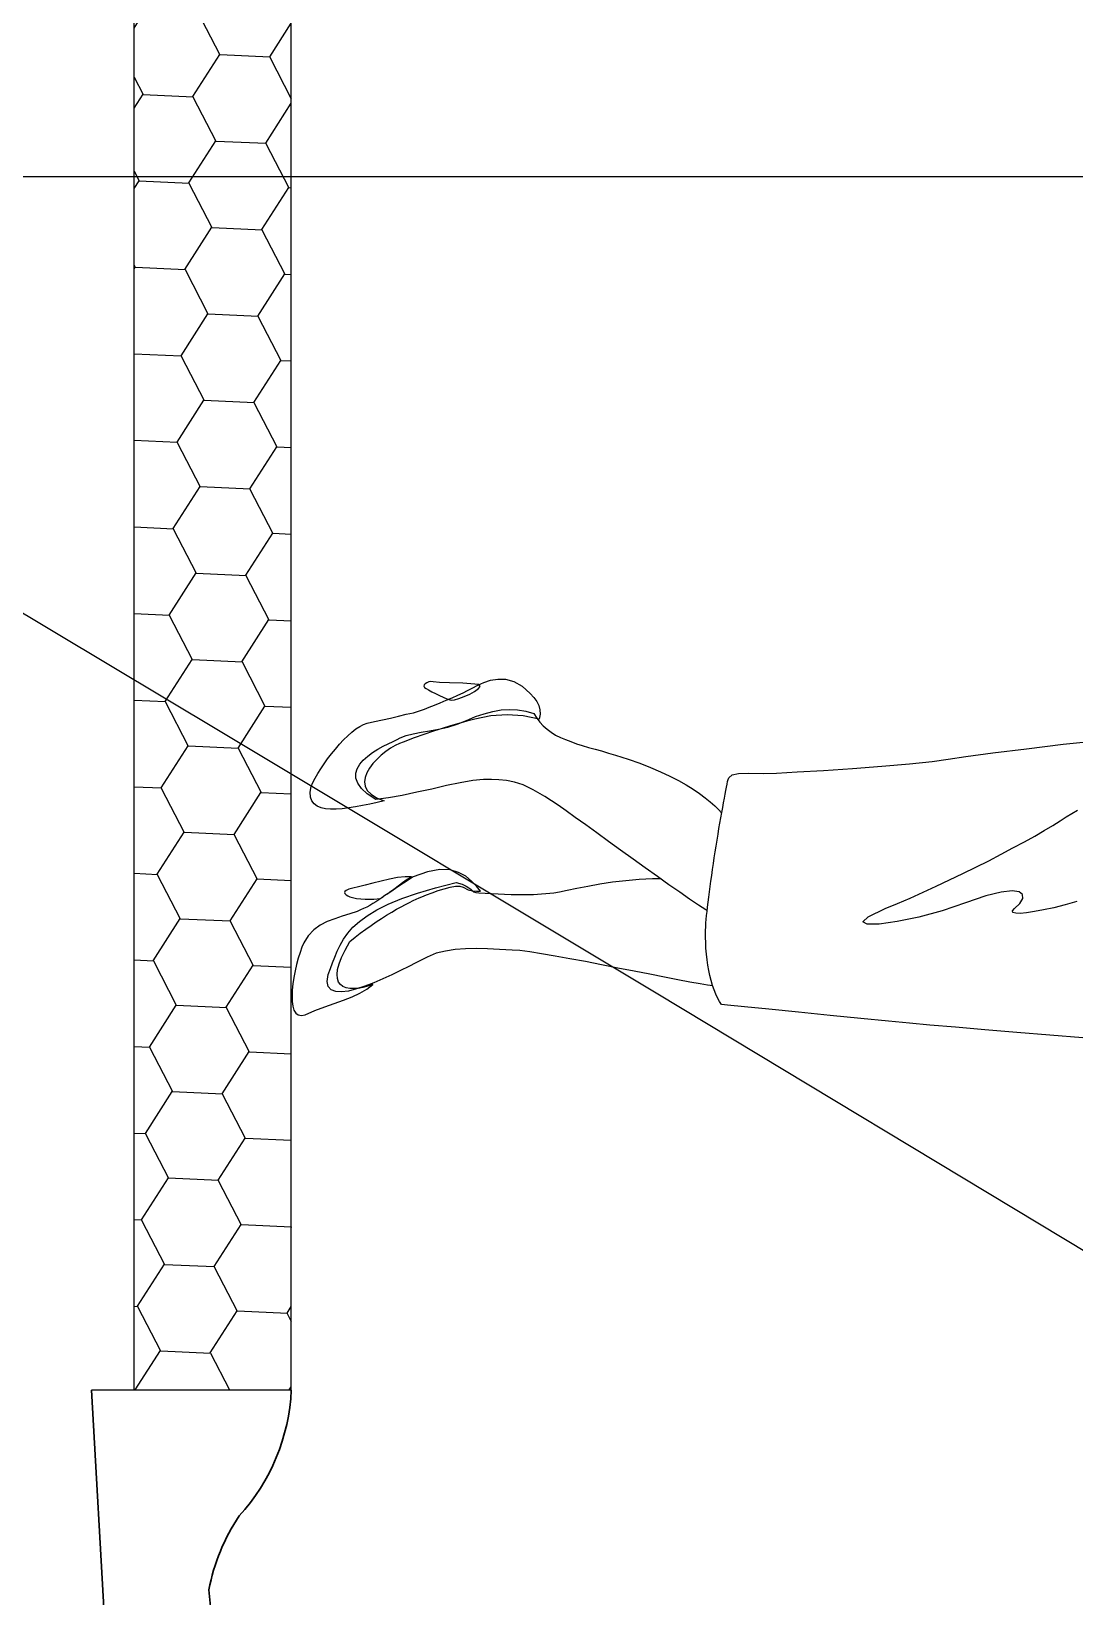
# Model space of a CAD drawing. Header units: inches. Extents: x 6322 to 85903, y -36042 to 7673.
# Drawn here: x 70052.8 to 70109.4, y -2226 to -2141.1 of the extents above; entities that cross this region are included whole.
import ezdxf

# ---------------------------------------------------------------- set-up
doc = ezdxf.new("R2010")
doc.units = ezdxf.units.IN
doc.header["$LTSCALE"] = 10
doc.linetypes.add('Amconstr', pattern=[9999, 9999, 0])
for name, color, linetype in [('1_HATCH', 8, 'Continuous'), ('1_LINE', 4, 'Continuous'), ('1_MAN', 7, 'Continuous'), ('CKS_PROPERTY LINE', 5, 'Continuous'), ('MS GATE', 1, 'Continuous')]:
    doc.layers.add(name, color=color, linetype=linetype)

# ---------------------------------------------------------------- blocks, each defined once
blk = doc.blocks.new('A$C0EFB6530')
at = {"layer": '1_LINE', "lineweight": 30}
for p, q in [((0, 0), (0, 25)), ((45, 17.5), (45, 2.5)), ((45, 2.5), (0, 0))]:
    blk.add_line(p, q, dxfattribs=at)
for centre, radius, start, end in [((-1.11, 0.02), 25, 47.5584, 87.4438), ((29.69, 39.23), 25, 236.1149, 259.1777), ((8.16, 205.93), 192, 275.033, 281.0635)]:
    blk.add_arc(centre, radius, start, end, dxfattribs=at)
blk = doc.blocks.new('Frau1')
at = {"layer": '1_MAN', "linetype": 'Continuous'}
for points in [[(1052.02, 102.85), (1052.33, 101.76), (1052.6, 100.73), (1052.81, 99.78), (1052.96, 98.94), (1053.07, 98.21), (1053.13, 97.62), (1053.11, 97.2), (1053.04, 96.95), (1052.9, 96.91), (1052.69, 97.09), (1052.2, 97.58), (1051.74, 97.85), (1051.38, 97.83), (1051.13, 97.53), (1051.05, 96.88), (1051.17, 95.87), (1051.51, 94.43), (1052.16, 92.58), (1052.88, 90.43), (1053.47, 88.27), (1053.89, 86.27), (1054.12, 84.61), (1054.12, 83.48), (1053.91, 83.08), (1053.44, 83.58), (1052.69, 85.16), (1052.21, 86.29), (1051.72, 87.45), (1051.18, 88.65), (1050.63, 89.86), (1050.04, 91.1), (1049.45, 92.32), (1048.86, 93.52), (1048.27, 94.72), (1047.65, 95.87), (1047.08, 96.95), (1046.53, 98), (1046, 98.96), (1045.48, 99.83), (1045.02, 100.62), (1044.6, 101.3), (1044.22, 101.86), (1043.61, 102.89)], [(1064.6, 103.38), (1064.37, 100.35), (1064.12, 97.3), (1063.87, 94.36), (1063.64, 91.65), (1063.43, 89.28), (1063.26, 87.41), (1063.07, 85.45), (1062.82, 82.91), (1062.54, 80.07), (1062.25, 77.15), (1061.98, 74.42), (1061.75, 72.17), (1061.6, 70.62), (1061.54, 70.05), (1061.26, 69.86), (1060.91, 69.69), (1060.57, 69.52), (1060.17, 69.37), (1059.77, 69.23), (1059.33, 69.1), (1058.87, 68.98), (1058.4, 68.89), (1057.9, 68.79), (1057.4, 68.72), (1056.89, 68.66), (1056.35, 68.62), (1055.84, 68.6), (1055.32, 68.58), (1054.79, 68.58), (1054.27, 68.6), (1053.99, 68.62), (1053.68, 68.64), (1053.32, 68.68), (1052.94, 68.72), (1052.54, 68.76), (1052.1, 68.81), (1051.64, 68.87), (1051.15, 68.93), (1050.65, 69), (1050.14, 69.08), (1049.62, 69.16), (1049.09, 69.23), (1048.53, 69.31), (1048, 69.39), (1047.45, 69.48), (1046.91, 69.56), (1046.36, 69.65), (1045.82, 69.73), (1045.31, 69.82), (1044.79, 69.9), (1044.3, 70), (1043.82, 70.07), (1043.36, 70.17), (1042.92, 70.24), (1042.51, 70.32), (1042.14, 70.4), (1041.78, 70.45), (1041.47, 70.51), (1041.19, 70.59), (1040.96, 70.62), (1040.77, 70.68), (1040.62, 70.72), (1040.33, 71.03), (1040.22, 71.62), (1040.2, 72.55), (1040.22, 73.91), (1040.18, 75.13), (1040.08, 77.05), (1039.95, 79.48), (1039.76, 82.15), (1039.55, 84.86), (1039.34, 87.39), (1039.11, 89.49), (1038.9, 90.98), (1038.65, 92.6), (1038.31, 95.1), (1037.93, 98.19), (1037.52, 101.59), (1037.16, 105)], [(1052.86, 68.72), (1052.81, 68.62), (1052.37, 67.94), (1051.81, 67.11), (1051.18, 66.2), (1050.48, 65.19), (1049.73, 64.14), (1048.93, 63.01), (1048.11, 61.89), (1047.29, 60.74), (1046.49, 59.64), (1045.71, 58.55), (1044.97, 57.52), (1044.28, 56.56), (1043.67, 55.72), (1043.15, 54.98), (1042.33, 53.74), (1041.72, 52.67), (1041.28, 51.76), (1041.02, 50.94), (1040.86, 50.21), (1040.79, 49.51), (1040.77, 48.82), (1040.77, 48.09), (1040.88, 47.1), (1041.07, 45.94), (1041.34, 44.68), (1041.65, 43.32), (1041.95, 41.95), (1042.24, 40.6), (1042.47, 39.32), (1042.62, 38.15), (1042.1, 37.37), (1041.61, 36.82), (1041.11, 36.48), (1040.65, 36.3), (1040.2, 36.3), (1039.78, 36.42), (1039.36, 36.67), (1038.98, 36.99), (1038.61, 37.41), (1038.29, 37.85), (1037.98, 38.34), (1037.7, 38.82), (1037.47, 39.3), (1037.26, 39.74), (1037.07, 40.12), (1036.93, 40.41), (1036.72, 40.96), (1036.55, 41.61), (1036.42, 42.33), (1036.29, 43.11), (1036.13, 43.93), (1035.94, 44.79), (1035.67, 45.65), (1035.33, 46.51), (1034.97, 47.35), (1034.7, 48.15), (1034.49, 48.95), (1034.36, 49.72), (1034.32, 50.48), (1034.36, 51.24), (1034.47, 51.99), (1034.68, 52.73), (1035.1, 53), (1035.48, 53.28), (1035.83, 53.61), (1036.13, 53.97), (1036.42, 54.35), (1036.67, 54.75), (1036.9, 55.19), (1037.09, 55.65), (1037.28, 56.14), (1037.47, 56.66), (1037.64, 57.21), (1037.81, 57.79), (1037.96, 58.38), (1038.14, 58.99), (1038.33, 59.62), (1038.52, 60.28), (1038.9, 61.43), (1039.28, 62.52), (1039.66, 63.51), (1040.06, 64.42), (1040.46, 65.28), (1040.86, 66.07), (1041.26, 66.79), (1041.66, 67.44), (1042.05, 68.03), (1042.45, 68.55), (1042.83, 69.02), (1043.21, 69.44), (1043.57, 69.8), (1043.86, 70.05), (1043.86, 70.07)], [(1059.81, 69.24), (1059.75, 68.77), (1059.64, 68.07), (1059.46, 67.13), (1059.25, 66.03), (1059.01, 64.79), (1058.74, 63.43), (1058.45, 61.98), (1058.17, 60.49), (1057.86, 58.99), (1057.58, 57.5), (1057.31, 56.07), (1057.06, 54.71), (1056.85, 53.45), (1056.68, 52.37), (1056.56, 51.43), (1056.51, 50.73), (1056.45, 49.56), (1056.41, 48.47), (1056.37, 47.43), (1056.39, 46.43), (1056.45, 45.48), (1056.6, 44.58), (1056.81, 43.72), (1057.16, 42.9), (1057.38, 42.45), (1057.69, 41.85), (1058.03, 41.19), (1058.41, 40.44), (1058.8, 39.64), (1059.18, 38.8), (1059.54, 37.96), (1059.85, 37.14), (1060.09, 36.36), (1060.29, 35.64), (1060.36, 34.99), (1060.34, 34.45), (1060.17, 34.03), (1059.87, 33.77), (1059.41, 33.67), (1058.76, 33.77), (1058.22, 33.98), (1057.69, 34.17), (1057.16, 34.38), (1056.6, 34.59), (1056.07, 34.85), (1055.52, 35.16), (1054.96, 35.56), (1054.41, 36.04), (1053.87, 36.65), (1053.34, 37.37), (1052.81, 38.25), (1052.27, 39.3), (1051.76, 40.54), (1051.26, 41.99), (1050.76, 43.65), (1050.29, 45.56), (1050.44, 46.11), (1050.61, 46.49), (1050.76, 46.74), (1050.9, 46.93), (1051.03, 47.06), (1051.13, 47.2), (1051.2, 47.39), (1051.22, 47.67), (1051.28, 48.84), (1051.38, 50.63), (1051.39, 52.69), (1051.22, 54.58), (1051.13, 55.11), (1050.98, 55.82), (1050.8, 56.7), (1050.61, 57.71), (1050.4, 58.82), (1050.23, 60), (1050.08, 61.22), (1049.96, 62.46), (1049.91, 63.68), (1049.91, 64.38)], [(1035.2, 53.24), (1034.91, 51.76), (1034.8, 50.27), (1034.89, 48.78), (1035.2, 47.29), (1035.39, 46.55), (1035.6, 45.8), (1035.81, 45.06), (1036.06, 44.28), (1036.3, 43.48), (1036.61, 42.6), (1036.93, 41.68), (1037.32, 40.67), (1037.45, 40.33), (1037.64, 39.93), (1037.89, 39.51), (1038.19, 39.07), (1038.54, 38.65), (1038.92, 38.25), (1039.3, 37.87), (1039.72, 37.56), (1040.16, 37.31), (1040.58, 37.16), (1041, 37.1), (1041.4, 37.18), (1041.78, 37.37), (1042.14, 37.71), (1042.47, 38.23), (1042.73, 38.94), (1042.89, 38.27), (1043.04, 37.6), (1043.17, 36.93), (1043.29, 36.28), (1043.4, 35.65), (1043.48, 35.06), (1043.52, 34.49), (1043.52, 33.98), (1043.48, 33.5), (1043.38, 33.1), (1043.23, 32.74), (1043.02, 32.47), (1042.73, 32.26), (1042.39, 32.14), (1041.95, 32.11), (1041.42, 32.18), (1041.05, 32.35), (1040.65, 32.56), (1040.23, 32.81), (1039.78, 33.08), (1039.32, 33.38), (1038.86, 33.71), (1038.4, 34.07), (1037.96, 34.43), (1037.52, 34.8), (1037.11, 35.18), (1036.74, 35.56), (1036.4, 35.94), (1036.11, 36.3), (1035.87, 36.67), (1035.69, 37.03), (1035.58, 37.35), (1035.43, 38.02), (1035.27, 38.76), (1035.1, 39.51), (1034.93, 40.25), (1034.76, 40.96), (1034.61, 41.63), (1034.43, 42.2), (1034.28, 42.66), (1034.11, 43.08), (1033.92, 43.57), (1033.69, 44.09), (1033.46, 44.64), (1033.23, 45.19), (1033, 45.71), (1032.77, 46.21), (1032.56, 46.62), (1032.34, 47.06), (1032.07, 47.56), (1031.82, 48.13), (1031.61, 48.74), (1031.5, 49.41), (1031.53, 50.13), (1031.74, 50.88), (1032.16, 51.66), (1032.51, 52.04), (1032.85, 52.41), (1033.21, 52.73), (1033.58, 53), (1033.96, 53.19), (1034.36, 53.3), (1034.76, 53.32), (1035.2, 53.24)], [(1032.01, 47.67), (1031.88, 46.19), (1031.84, 44.96), (1031.82, 44.03), (1031.76, 43.44), (1031.74, 43.23), (1031.76, 43.04), (1031.84, 42.87), (1031.94, 42.71), (1032.05, 42.62), (1032.16, 42.6), (1032.28, 42.64), (1032.39, 42.79), (1032.51, 43.02), (1032.68, 43.32), (1032.85, 43.67), (1033.02, 44.03), (1033.19, 44.37), (1033.33, 44.7), (1033.42, 44.98), (1033.46, 45.18), (1033.42, 45.42), (1033.29, 45.82), (1033.1, 46.3), (1032.89, 46.82), (1032.64, 47.27), (1032.39, 47.62), (1032.18, 47.77), (1032.01, 47.67)], [(1051.09, 47.81), (1050.63, 47.43), (1050.14, 46.99), (1049.7, 46.45), (1049.35, 45.79), (1049.12, 45), (1049.09, 44.05), (1049.3, 42.92), (1049.77, 41.59), (1050.06, 41.13), (1050.33, 40.71), (1050.59, 40.33), (1050.84, 39.97), (1051.07, 39.62), (1051.28, 39.3), (1051.49, 38.99), (1051.7, 38.71), (1051.87, 38.42), (1052.06, 38.15), (1052.23, 37.89), (1052.39, 37.6), (1052.54, 37.31), (1052.67, 37.03), (1052.81, 36.74), (1052.94, 36.42), (1053.17, 35.75), (1053.38, 35.06), (1053.63, 34.36), (1053.89, 33.67), (1054.22, 33.02), (1054.66, 32.43), (1055.19, 31.92), (1055.86, 31.51), (1056.26, 31.34), (1056.74, 31.17), (1057.27, 31), (1057.84, 30.85), (1058.43, 30.71), (1059.03, 30.6), (1059.64, 30.5), (1060.21, 30.45), (1060.74, 30.43), (1061.26, 30.43), (1061.7, 30.5), (1062.06, 30.6), (1062.33, 30.77), (1062.5, 31), (1062.55, 31.29), (1062.48, 31.65), (1062.1, 32.54), (1061.75, 33.44), (1061.45, 34.32), (1061.12, 35.16), (1060.82, 35.96), (1060.48, 36.68), (1060.11, 37.33), (1059.69, 37.89), (1059.85, 37.41), (1059.98, 36.97), (1060.06, 36.53), (1060.07, 36.11), (1060.07, 35.75), (1060, 35.41), (1059.88, 35.12), (1059.69, 34.89), (1059.46, 34.72), (1059.14, 34.61), (1058.78, 34.59), (1058.32, 34.62), (1057.79, 34.76), (1057.19, 34.99), (1056.51, 35.33), (1055.73, 35.77), (1055.32, 36.25), (1054.94, 36.72), (1054.58, 37.22), (1054.24, 37.71), (1053.91, 38.19), (1053.59, 38.69), (1053.28, 39.15), (1053.02, 39.62), (1052.75, 40.06), (1052.52, 40.48), (1052.31, 40.88), (1052.12, 41.26), (1051.95, 41.59), (1051.81, 41.89), (1051.7, 42.16), (1051.6, 42.39), (1051.43, 42.83), (1051.24, 43.34), (1051.03, 43.9), (1050.86, 44.45), (1050.71, 45), (1050.63, 45.5), (1050.61, 45.92), (1050.71, 46.22), (1050.94, 46.68), (1051.05, 47.08), (1051.09, 47.44), (1051.09, 47.81)], [(1051.34, 39.22), (1051.18, 39.41), (1050.9, 39.81), (1050.57, 40.21), (1050.27, 40.63), (1049.98, 41.05), (1049.75, 41.45), (1049.75, 40.86), (1049.83, 40.16), (1049.96, 39.41), (1050.14, 38.65), (1050.33, 37.89), (1050.52, 37.18), (1050.67, 36.55), (1050.8, 36.04), (1050.9, 35.65), (1051.01, 35.41), (1051.11, 35.29), (1051.2, 35.25), (1051.3, 35.31), (1051.41, 35.43), (1051.51, 35.58), (1051.6, 35.77), (1051.76, 36.36), (1051.81, 37.16), (1051.81, 37.96), (1051.74, 38.55), (1051.64, 38.78), (1051.62, 38.8), (1051.62, 38.8)]]:
    blk.add_lwpolyline(points, dxfattribs=at)
blk = doc.blocks.new('A$C065A3FC7')
at = {"layer": '1_HATCH'}
h = blk.add_hatch(dxfattribs=at)
h.set_pattern_fill('HONEY', color=256, scale=0.2, angle=32.6237, style=0)
h.set_pattern_definition([(147.37629, (-147.5035, 587.07314), (-0.5057477, 0.976675), [0.635, -1.27]), (27.37629, (-147.5035, 587.07314), (1.09869924, -0.05034714), [0.635, -1.27]), (87.37629, (-147.5035, 587.07314), (0.5929515, 0.9263279), [-1.27, 0.635])])
h.paths.add_polyline_path([(216.004, 386.018), (216.004, 388.018), (261.932, 388.018), (261.932, 386.018)])
at = {"layer": '1_LINE'}
for points in [[(261.932, 388.018), (189.504, 388.018)], [(261.932, 386.018), (189.504, 386.018)]]:
    blk.add_lwpolyline(points, dxfattribs=at)
at = {"layer": '1_LINE', "xscale": 0.1016026546830981, "yscale": 0.1016026546830981, "zscale": 0.1016026546830981, "rotation": 0.0268333986774235}
blk.add_blockref('A$C0EFB6530', (261.933, 385.478), dxfattribs=at)
at = {"layer": '1_MAN', "xscale": 0.137795275592464, "yscale": 0.137795275592464, "zscale": 0.137795275592464}
blk.add_blockref('Frau1', (110.756, 383.835), dxfattribs=at)
blk = doc.blocks.new('admin enlclave road')
at = {"layer": 'CKS_PROPERTY LINE', "color": 0, "lineweight": -3}
blk.add_lwpolyline([(44503.3515, -5420.2847, -0.126728), (44591.9967, -5383.9808), (44858.5495, -5347.3451)], format="xyb", dxfattribs=at)
at = {"layer": 'CKS_PROPERTY LINE', "color": 0, "lineweight": -3, "xscale": 0.10000000000013, "yscale": 0.10000000000013, "zscale": 0.10000000000013, "rotation": 277.8258493161042}
blk.add_blockref('A$C065A3FC7', (44802.2137, -5330.2059), dxfattribs=at)

msp = doc.modelspace()

# ---------------------------------------------------------------- block references
at = {"layer": 'MS GATE', "linetype": 'Amconstr', "lineweight": 25, "xscale": 42.66674600251998, "yscale": 42.66674600251998, "zscale": 42.66674600251998, "rotation": 352.174150691152}
msp.add_blockref('admin enlclave road', (-1794383.54152, 484490.75316), dxfattribs=at)

# ---------------------------------------------------------------- next in the draw order: linework, layer by layer
at = {"linetype": 'Amconstr', "lineweight": 25}
msp.add_circle((60708.4733, -17819.81171), 18222, dxfattribs=at)

doc.saveas('drawing.dxf')
